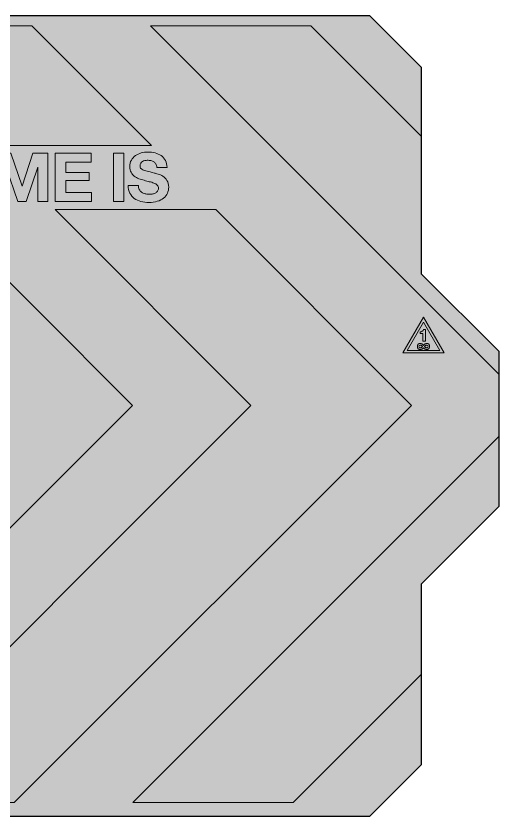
# Model space of a CAD drawing. Extents: x 111 to 722, y -668 to -170.
# Drawn here: x 421 to 721.7, y -668.2 to -169.9 of the extents above; entities that cross this region are included whole.
import ezdxf

# ---------------------------------------------------------------- set-up
doc = ezdxf.new("R2010")
doc.units = 0
doc.header["$MEASUREMENT"] = 0
for name, color, linetype, lineweight in [('background', 7, 'Continuous', 0), ('hello', 7, 'Continuous', 0), ('pyramid', 7, 'Continuous', 0), ('stripes', 7, 'Continuous', 0), ('type', 7, 'Continuous', 0)]:
    doc.layers.add(name, color=color, linetype=linetype, lineweight=lineweight)

# ---------------------------------------------------------------- blocks, each defined once
blk = doc.blocks.new('Block_0')
at = {"layer": 'hello'}
for points, knots in [([(139.29, -255.39), (139.29, -255.39), (139.29, -266.9), (139.29, -266.9), (139.29, -266.9), (151.43, -266.9), (151.43, -266.9), (151.43, -266.9), (151.43, -255.39), (151.43, -255.39), (151.43, -255.39), (158.02, -255.39), (158.02, -255.39), (158.02, -255.39), (158.02, -285.38), (158.02, -285.38), (158.02, -285.38), (151.43, -285.38), (151.43, -285.38), (151.43, -285.38), (151.43, -272.44), (151.43, -272.44), (151.43, -272.44), (139.29, -272.44), (139.29, -272.44), (139.29, -272.44), (139.29, -285.38), (139.29, -285.38), (139.29, -285.38), (132.7, -285.38), (132.7, -285.38), (132.7, -285.38), (132.7, -255.39), (132.7, -255.39), (132.7, -255.39), (139.29, -255.39), (139.29, -255.39)], [0, 0, 0, 0, 1, 1, 1, 2, 2, 2, 3, 3, 3, 4, 4, 4, 5, 5, 5, 6, 6, 6, 7, 7, 7, 8, 8, 8, 9, 9, 9, 10, 10, 10, 11, 11, 11, 12, 12, 12, 12]), ([(184.95, -255.39), (184.95, -255.39), (184.95, -260.94), (184.95, -260.94), (184.95, -260.94), (169.11, -260.94), (169.11, -260.94), (169.11, -260.94), (169.11, -267.36), (169.11, -267.36), (169.11, -267.36), (183.64, -267.36), (183.64, -267.36), (183.64, -267.36), (183.64, -272.49), (183.64, -272.49), (183.64, -272.49), (169.11, -272.49), (169.11, -272.49), (169.11, -272.49), (169.11, -279.84), (169.11, -279.84), (169.11, -279.84), (185.28, -279.84), (185.28, -279.84), (185.28, -279.84), (185.28, -285.38), (185.28, -285.38), (185.28, -285.38), (162.52, -285.38), (162.52, -285.38), (162.52, -285.38), (162.52, -255.39), (162.52, -255.39), (162.52, -255.39), (184.95, -255.39), (184.95, -255.39)], [0, 0, 0, 0, 1, 1, 1, 2, 2, 2, 3, 3, 3, 4, 4, 4, 5, 5, 5, 6, 6, 6, 7, 7, 7, 8, 8, 8, 9, 9, 9, 10, 10, 10, 11, 11, 11, 12, 12, 12, 12]), ([(195.02, -255.39), (195.02, -255.39), (195.02, -279.84), (195.02, -279.84), (195.02, -279.84), (209.64, -279.84), (209.64, -279.84), (209.64, -279.84), (209.64, -285.38), (209.64, -285.38), (209.64, -285.38), (188.43, -285.38), (188.43, -285.38), (188.43, -285.38), (188.43, -255.39), (188.43, -255.39), (188.43, -255.39), (195.02, -255.39), (195.02, -255.39)], [0, 0, 0, 0, 1, 1, 1, 2, 2, 2, 3, 3, 3, 4, 4, 4, 5, 5, 5, 6, 6, 6, 6]), ([(218.63, -255.39), (218.63, -255.39), (218.63, -279.84), (218.63, -279.84), (218.63, -279.84), (233.24, -279.84), (233.24, -279.84), (233.24, -279.84), (233.24, -285.38), (233.24, -285.38), (233.24, -285.38), (212.03, -285.38), (212.03, -285.38), (212.03, -285.38), (212.03, -255.39), (212.03, -255.39), (212.03, -255.39), (218.63, -255.39), (218.63, -255.39)], [0, 0, 0, 0, 1, 1, 1, 2, 2, 2, 3, 3, 3, 4, 4, 4, 5, 5, 5, 6, 6, 6, 6]), ([(235.34, -264.27), (236.02, -262.36), (236.98, -260.68), (238.24, -259.26), (239.5, -257.83), (241.05, -256.71), (242.88, -255.9), (244.72, -255.08), (246.78, -254.68), (249.08, -254.68), (251.4, -254.68), (253.47, -255.08), (255.29, -255.9), (257.11, -256.71), (258.65, -257.83), (259.91, -259.26), (261.17, -260.68), (262.14, -262.36), (262.81, -264.27), (263.48, -266.19), (263.82, -268.27), (263.82, -270.51), (263.82, -272.7), (263.48, -274.73), (262.81, -276.62), (262.14, -278.51), (261.17, -280.16), (259.91, -281.56), (258.65, -282.96), (257.11, -284.06), (255.29, -284.85), (253.47, -285.65), (251.4, -286.05), (249.08, -286.05), (246.78, -286.05), (244.72, -285.65), (242.88, -284.85), (241.05, -284.06), (239.5, -282.96), (238.24, -281.56), (236.98, -280.16), (236.02, -278.51), (235.34, -276.62), (234.67, -274.73), (234.34, -272.7), (234.34, -270.51), (234.34, -268.27), (234.67, -266.19), (235.34, -264.27)], [0, 0, 0, 0, 1, 1, 1, 2, 2, 2, 3, 3, 3, 4, 4, 4, 5, 5, 5, 6, 6, 6, 7, 7, 7, 8, 8, 8, 9, 9, 9, 10, 10, 10, 11, 11, 11, 12, 12, 12, 13, 13, 13, 14, 14, 14, 15, 15, 15, 16, 16, 16, 16]), ([(286.67, -255.39), (286.67, -255.39), (293.68, -276.01), (293.68, -276.01), (293.68, -276.01), (293.76, -276.01), (293.76, -276.01), (293.76, -276.01), (300.4, -255.39), (300.4, -255.39), (300.4, -255.39), (309.68, -255.39), (309.68, -255.39), (309.68, -255.39), (309.68, -285.38), (309.68, -285.38), (309.68, -285.38), (303.51, -285.38), (303.51, -285.38), (303.51, -285.38), (303.51, -264.13), (303.51, -264.13), (303.51, -264.13), (303.42, -264.13), (303.42, -264.13), (303.42, -264.13), (296.07, -285.38), (296.07, -285.38), (296.07, -285.38), (290.99, -285.38), (290.99, -285.38), (290.99, -285.38), (283.64, -264.34), (283.64, -264.34), (283.64, -264.34), (283.56, -264.34), (283.56, -264.34), (283.56, -264.34), (283.56, -285.38), (283.56, -285.38), (283.56, -285.38), (277.38, -285.38), (277.38, -285.38), (277.38, -285.38), (277.38, -255.39), (277.38, -255.39), (277.38, -255.39), (286.67, -255.39), (286.67, -255.39)], [0, 0, 0, 0, 1, 1, 1, 2, 2, 2, 3, 3, 3, 4, 4, 4, 5, 5, 5, 6, 6, 6, 7, 7, 7, 8, 8, 8, 9, 9, 9, 10, 10, 10, 11, 11, 11, 12, 12, 12, 13, 13, 13, 14, 14, 14, 15, 15, 15, 16, 16, 16, 16]), ([(310.94, -255.39), (310.94, -255.39), (318.33, -255.39), (318.33, -255.39), (318.33, -255.39), (325.35, -267.24), (325.35, -267.24), (325.35, -267.24), (332.32, -255.39), (332.32, -255.39), (332.32, -255.39), (339.67, -255.39), (339.67, -255.39), (339.67, -255.39), (328.54, -273.87), (328.54, -273.87), (328.54, -273.87), (328.54, -285.38), (328.54, -285.38), (328.54, -285.38), (321.95, -285.38), (321.95, -285.38), (321.95, -285.38), (321.95, -273.7), (321.95, -273.7), (321.95, -273.7), (310.94, -255.39), (310.94, -255.39)], [0, 0, 0, 0, 1, 1, 1, 2, 2, 2, 3, 3, 3, 4, 4, 4, 5, 5, 5, 6, 6, 6, 7, 7, 7, 8, 8, 8, 9, 9, 9, 9]), ([(357.82, -255.39), (357.82, -255.39), (370.33, -275.51), (370.33, -275.51), (370.33, -275.51), (370.42, -275.51), (370.42, -275.51), (370.42, -275.51), (370.42, -255.39), (370.42, -255.39), (370.42, -255.39), (376.59, -255.39), (376.59, -255.39), (376.59, -255.39), (376.59, -285.38), (376.59, -285.38), (376.59, -285.38), (370, -285.38), (370, -285.38), (370, -285.38), (357.52, -265.3), (357.52, -265.3), (357.52, -265.3), (357.44, -265.3), (357.44, -265.3), (357.44, -265.3), (357.44, -285.38), (357.44, -285.38), (357.44, -285.38), (351.26, -285.38), (351.26, -285.38), (351.26, -285.38), (351.26, -255.39), (351.26, -255.39), (351.26, -255.39), (357.82, -255.39), (357.82, -255.39)], [0, 0, 0, 0, 1, 1, 1, 2, 2, 2, 3, 3, 3, 4, 4, 4, 5, 5, 5, 6, 6, 6, 7, 7, 7, 8, 8, 8, 9, 9, 9, 10, 10, 10, 11, 11, 11, 12, 12, 12, 12]), ([(396.04, -255.39), (396.04, -255.39), (407.25, -285.38), (407.25, -285.38), (407.25, -285.38), (400.4, -285.38), (400.4, -285.38), (400.4, -285.38), (398.14, -278.7), (398.14, -278.7), (398.14, -278.7), (386.92, -278.7), (386.92, -278.7), (386.92, -278.7), (384.57, -285.38), (384.57, -285.38), (384.57, -285.38), (377.93, -285.38), (377.93, -285.38), (377.93, -285.38), (389.27, -255.39), (389.27, -255.39), (389.27, -255.39), (396.04, -255.39), (396.04, -255.39)], [0, 0, 0, 0, 1, 1, 1, 2, 2, 2, 3, 3, 3, 4, 4, 4, 5, 5, 5, 6, 6, 6, 7, 7, 7, 8, 8, 8, 8]), ([(417.83, -255.39), (417.83, -255.39), (424.85, -276.01), (424.85, -276.01), (424.85, -276.01), (424.93, -276.01), (424.93, -276.01), (424.93, -276.01), (431.57, -255.39), (431.57, -255.39), (431.57, -255.39), (440.85, -255.39), (440.85, -255.39), (440.85, -255.39), (440.85, -285.38), (440.85, -285.38), (440.85, -285.38), (434.67, -285.38), (434.67, -285.38), (434.67, -285.38), (434.67, -264.13), (434.67, -264.13), (434.67, -264.13), (434.59, -264.13), (434.59, -264.13), (434.59, -264.13), (427.24, -285.38), (427.24, -285.38), (427.24, -285.38), (422.16, -285.38), (422.16, -285.38), (422.16, -285.38), (414.81, -264.34), (414.81, -264.34), (414.81, -264.34), (414.72, -264.34), (414.72, -264.34), (414.72, -264.34), (414.72, -285.38), (414.72, -285.38), (414.72, -285.38), (408.55, -285.38), (408.55, -285.38), (408.55, -285.38), (408.55, -255.39), (408.55, -255.39), (408.55, -255.39), (417.83, -255.39), (417.83, -255.39)], [0, 0, 0, 0, 1, 1, 1, 2, 2, 2, 3, 3, 3, 4, 4, 4, 5, 5, 5, 6, 6, 6, 7, 7, 7, 8, 8, 8, 9, 9, 9, 10, 10, 10, 11, 11, 11, 12, 12, 12, 13, 13, 13, 14, 14, 14, 15, 15, 15, 16, 16, 16, 16]), ([(467.77, -255.39), (467.77, -255.39), (467.77, -260.94), (467.77, -260.94), (467.77, -260.94), (451.94, -260.94), (451.94, -260.94), (451.94, -260.94), (451.94, -267.36), (451.94, -267.36), (451.94, -267.36), (466.47, -267.36), (466.47, -267.36), (466.47, -267.36), (466.47, -272.49), (466.47, -272.49), (466.47, -272.49), (451.94, -272.49), (451.94, -272.49), (451.94, -272.49), (451.94, -279.84), (451.94, -279.84), (451.94, -279.84), (468.11, -279.84), (468.11, -279.84), (468.11, -279.84), (468.11, -285.38), (468.11, -285.38), (468.11, -285.38), (445.34, -285.38), (445.34, -285.38), (445.34, -285.38), (445.34, -255.39), (445.34, -255.39), (445.34, -255.39), (467.77, -255.39), (467.77, -255.39)], [0, 0, 0, 0, 1, 1, 1, 2, 2, 2, 3, 3, 3, 4, 4, 4, 5, 5, 5, 6, 6, 6, 7, 7, 7, 8, 8, 8, 9, 9, 9, 10, 10, 10, 11, 11, 11, 12, 12, 12, 12]), ([(488.22, -255.39), (488.22, -255.39), (488.22, -285.38), (488.22, -285.38), (488.22, -285.38), (481.63, -285.38), (481.63, -285.38), (481.63, -285.38), (481.63, -255.39), (481.63, -255.39), (481.63, -255.39), (488.22, -255.39), (488.22, -255.39)], [0, 0, 0, 0, 1, 1, 1, 2, 2, 2, 3, 3, 3, 4, 4, 4, 4]), ([(497.76, -277.99), (498.12, -278.69), (498.6, -279.25), (499.21, -279.69), (499.81, -280.12), (500.51, -280.44), (501.33, -280.65), (502.14, -280.86), (502.98, -280.97), (503.85, -280.97), (504.44, -280.97), (505.07, -280.92), (505.74, -280.82), (506.41, -280.73), (507.04, -280.54), (507.63, -280.26), (508.22, -279.98), (508.71, -279.59), (509.1, -279.1), (509.49, -278.61), (509.69, -277.99), (509.69, -277.23), (509.69, -276.42), (509.43, -275.76), (508.91, -275.26), (508.39, -274.75), (507.71, -274.33), (506.87, -274), (506.03, -273.66), (505.08, -273.37), (504.02, -273.12), (502.95, -272.86), (501.87, -272.58), (500.78, -272.28), (499.66, -272), (498.57, -271.65), (497.5, -271.25), (496.44, -270.84), (495.49, -270.32), (494.65, -269.67), (493.81, -269.03), (493.13, -268.22), (492.61, -267.26), (492.09, -266.29), (491.83, -265.12), (491.83, -263.75), (491.83, -262.21), (492.16, -260.87), (492.82, -259.74), (493.48, -258.6), (494.34, -257.66), (495.41, -256.9), (496.47, -256.15), (497.67, -255.59), (499.02, -255.22), (500.36, -254.86), (501.71, -254.68), (503.05, -254.68), (504.62, -254.68), (506.12, -254.85), (507.56, -255.2), (509.01, -255.55), (510.29, -256.12), (511.41, -256.9), (512.53, -257.69), (513.42, -258.69), (514.07, -259.91), (514.73, -261.12), (515.06, -262.6), (515.06, -264.34), (515.06, -264.34), (508.68, -264.34), (508.68, -264.34), (508.62, -263.44), (508.43, -262.7), (508.11, -262.11), (507.79, -261.52), (507.36, -261.06), (506.83, -260.73), (506.3, -260.39), (505.69, -260.15), (505, -260.01), (504.32, -259.87), (503.57, -259.8), (502.75, -259.8), (502.22, -259.8), (501.69, -259.86), (501.16, -259.97), (500.63, -260.08), (500.14, -260.28), (499.71, -260.56), (499.28, -260.84), (498.92, -261.19), (498.64, -261.61), (498.36, -262.03), (498.22, -262.56), (498.22, -263.2), (498.22, -263.79), (498.33, -264.27), (498.56, -264.63), (498.78, -265), (499.22, -265.33), (499.88, -265.64), (500.54, -265.95), (501.45, -266.26), (502.61, -266.56), (503.77, -266.87), (505.29, -267.26), (507.17, -267.74), (507.73, -267.85), (508.5, -268.05), (509.5, -268.35), (510.49, -268.64), (511.48, -269.11), (512.46, -269.76), (513.44, -270.4), (514.28, -271.26), (515, -272.34), (515.71, -273.42), (516.07, -274.8), (516.07, -276.48), (516.07, -277.85), (515.8, -279.12), (515.27, -280.3), (514.74, -281.47), (513.95, -282.49), (512.9, -283.34), (511.85, -284.2), (510.55, -284.86), (508.99, -285.34), (507.44, -285.81), (505.64, -286.05), (503.6, -286.05), (501.94, -286.05), (500.34, -285.85), (498.79, -285.44), (497.23, -285.04), (495.86, -284.4), (494.67, -283.53), (493.48, -282.66), (492.54, -281.56), (491.83, -280.21), (491.13, -278.87), (490.8, -277.27), (490.83, -275.43), (490.83, -275.43), (497.21, -275.43), (497.21, -275.43), (497.21, -276.43), (497.39, -277.29), (497.76, -277.99)], [0, 0, 0, 0, 1, 1, 1, 2, 2, 2, 3, 3, 3, 4, 4, 4, 5, 5, 5, 6, 6, 6, 7, 7, 7, 8, 8, 8, 9, 9, 9, 10, 10, 10, 11, 11, 11, 12, 12, 12, 13, 13, 13, 14, 14, 14, 15, 15, 15, 16, 16, 16, 17, 17, 17, 18, 18, 18, 19, 19, 19, 20, 20, 20, 21, 21, 21, 22, 22, 22, 23, 23, 23, 24, 24, 24, 25, 25, 25, 26, 26, 26, 27, 27, 27, 28, 28, 28, 29, 29, 29, 30, 30, 30, 31, 31, 31, 32, 32, 32, 33, 33, 33, 34, 34, 34, 35, 35, 35, 36, 36, 36, 37, 37, 37, 38, 38, 38, 39, 39, 39, 40, 40, 40, 41, 41, 41, 42, 42, 42, 43, 43, 43, 44, 44, 44, 45, 45, 45, 46, 46, 46, 47, 47, 47, 48, 48, 48, 49, 49, 49, 50, 50, 50, 50]), ([(241.37, -274.19), (241.66, -275.38), (242.13, -276.45), (242.78, -277.4), (243.42, -278.35), (244.26, -279.11), (245.3, -279.69), (246.33, -280.26), (247.59, -280.55), (249.08, -280.55), (250.56, -280.55), (251.82, -280.26), (252.86, -279.69), (253.89, -279.11), (254.73, -278.35), (255.38, -277.4), (256.02, -276.45), (256.49, -275.38), (256.78, -274.19), (257.08, -273), (257.23, -271.77), (257.23, -270.51), (257.23, -269.2), (257.08, -267.92), (256.78, -266.69), (256.49, -265.46), (256.02, -264.36), (255.38, -263.39), (254.73, -262.43), (253.89, -261.66), (252.86, -261.08), (251.82, -260.51), (250.56, -260.22), (249.08, -260.22), (247.59, -260.22), (246.33, -260.51), (245.3, -261.08), (244.26, -261.66), (243.42, -262.43), (242.78, -263.39), (242.13, -264.36), (241.66, -265.46), (241.37, -266.69), (241.08, -267.92), (240.93, -269.2), (240.93, -270.51), (240.93, -271.77), (241.08, -273), (241.37, -274.19)], [0, 0, 0, 0, 1, 1, 1, 2, 2, 2, 3, 3, 3, 4, 4, 4, 5, 5, 5, 6, 6, 6, 7, 7, 7, 8, 8, 8, 9, 9, 9, 10, 10, 10, 11, 11, 11, 12, 12, 12, 13, 13, 13, 14, 14, 14, 15, 15, 15, 16, 16, 16, 16]), ([(396.41, -273.79), (396.41, -273.79), (392.63, -262.78), (392.63, -262.78), (392.63, -262.78), (392.55, -262.78), (392.55, -262.78), (392.55, -262.78), (388.64, -273.79), (388.64, -273.79), (388.64, -273.79), (396.41, -273.79), (396.41, -273.79)], [0, 0, 0, 0, 1, 1, 1, 2, 2, 2, 3, 3, 3, 4, 4, 4, 4])]:
    blk.add_open_spline(points, degree=3, knots=knots, dxfattribs=at)
blk = doc.blocks.new('Block_2')
at = {"layer": 'stripes'}
for points in [[(331.68, -250.54), (257.22, -176.07), (157.25, -176.07), (231.72, -250.54)], [(271.66, -290.48), (393.6, -412.41), (146.21, -659.79), (246.18, -659.79), (493.55, -412.41), (371.62, -290.48)]]:
    blk.add_lwpolyline(points, close=True, dxfattribs=at)
blk = doc.blocks.new('Block_3')
at = {"layer": 'stripes'}
for points in [[(505.41, -250.54), (430.94, -176.07), (330.98, -176.07), (405.45, -250.54)], [(545.35, -290.48), (445.39, -290.48), (567.32, -412.41), (319.94, -659.79), (419.9, -659.79), (667.28, -412.41)]]:
    blk.add_lwpolyline(points, close=True, dxfattribs=at)
blk = doc.blocks.new('Block_1')
at = {"layer": 'stripes'}
for name in ['Block_2', 'Block_3']:
    blk.add_blockref(name, (0, 0), dxfattribs=at)
blk = doc.blocks.new('Block_4')
at = {"layer": 'stripes'}
for points in [[(604.67, -176.07), (504.71, -176.07), (721.75, -393.11), (721.75, -378.87), (673.53, -330.66), (673.53, -244.93)], [(673.53, -579.88), (673.53, -523.51), (721.75, -475.3), (721.75, -431.71), (493.67, -659.79), (593.63, -659.79)]]:
    blk.add_lwpolyline(points, close=True, dxfattribs=at)
blk = doc.blocks.new('Block_7')
at = {"layer": 'pyramid', "true_color": 0xcccccb, "transparency": 33554687}
h = blk.add_hatch(color=254, dxfattribs=at)
h.dxf.hatch_style = 2
edge = h.paths.add_edge_path()
edge.add_spline(control_points=[(674.4, -372.45), (674.4, -372.45), (674.4, -367.72), (674.4, -367.72), (674.4, -367.72), (672.57, -367.72), (672.57, -367.72), (672.57, -367.72), (672.57, -366.6), (672.57, -366.6), (672.82, -366.61), (673.07, -366.59), (673.31, -366.55), (673.55, -366.5), (673.77, -366.42), (673.96, -366.31), (674.15, -366.19), (674.31, -366.04), (674.44, -365.85), (674.57, -365.67), (674.66, -365.43), (674.7, -365.15), (674.7, -365.15), (675.88, -365.15), (675.88, -365.15), (675.88, -365.15), (675.88, -372.45), (675.88, -372.45), (675.88, -372.45), (674.4, -372.45), (674.4, -372.45)], knot_values=[0, 0, 0, 0, 1, 1, 1, 2, 2, 2, 3, 3, 3, 4, 4, 4, 5, 5, 5, 6, 6, 6, 7, 7, 7, 8, 8, 8, 9, 9, 9, 10, 10, 10, 10], degree=3, periodic=0)
h = blk.add_hatch(color=254, dxfattribs=at)
h.dxf.hatch_style = 2
edge = h.paths.add_edge_path()
edge.add_spline(control_points=[(676.77, -376.63), (677.03, -376.63), (677.23, -376.55), (677.36, -376.38), (677.5, -376.21), (677.57, -376.01), (677.57, -375.76), (677.57, -375.52), (677.5, -375.31), (677.35, -375.14), (677.2, -374.97), (677, -374.88), (676.74, -374.88), (676.6, -374.88), (676.47, -374.91), (676.34, -374.97), (676.21, -375.03), (676.09, -375.1), (675.97, -375.19), (675.86, -375.28), (675.75, -375.38), (675.65, -375.49), (675.54, -375.6), (675.45, -375.69), (675.36, -375.78), (675.45, -375.89), (675.55, -375.99), (675.66, -376.09), (675.76, -376.19), (675.87, -376.28), (675.99, -376.36), (676.11, -376.44), (676.23, -376.51), (676.36, -376.56), (676.49, -376.6), (676.62, -376.63), (676.77, -376.63)], knot_values=[0, 0, 0, 0, 1, 1, 1, 2, 2, 2, 3, 3, 3, 4, 4, 4, 5, 5, 5, 6, 6, 6, 7, 7, 7, 8, 8, 8, 9, 9, 9, 10, 10, 10, 11, 11, 11, 12, 12, 12, 12], degree=3, periodic=0)
edge = h.paths.add_edge_path()
edge.add_spline(control_points=[(672.73, -376.63), (672.86, -376.63), (672.99, -376.6), (673.12, -376.55), (673.26, -376.5), (673.38, -376.43), (673.5, -376.35), (673.62, -376.27), (673.73, -376.18), (673.83, -376.08), (673.94, -375.98), (674.03, -375.88), (674.11, -375.78), (674.03, -375.69), (673.93, -375.6), (673.82, -375.49), (673.71, -375.38), (673.59, -375.28), (673.47, -375.19), (673.35, -375.1), (673.23, -375.03), (673.09, -374.97), (672.96, -374.91), (672.83, -374.88), (672.7, -374.88), (672.45, -374.88), (672.26, -374.97), (672.12, -375.15), (671.98, -375.34), (671.91, -375.55), (671.91, -375.77), (671.91, -376.02), (671.98, -376.23), (672.12, -376.39), (672.27, -376.55), (672.47, -376.63), (672.73, -376.63)], knot_values=[0, 0, 0, 0, 1, 1, 1, 2, 2, 2, 3, 3, 3, 4, 4, 4, 5, 5, 5, 6, 6, 6, 7, 7, 7, 8, 8, 8, 9, 9, 9, 10, 10, 10, 11, 11, 11, 12, 12, 12, 12], degree=3, periodic=0)
edge = h.paths.add_edge_path()
edge.add_spline(control_points=[(672.74, -377.68), (672.45, -377.68), (672.2, -377.63), (671.98, -377.53), (671.76, -377.43), (671.57, -377.29), (671.41, -377.12), (671.25, -376.95), (671.12, -376.75), (671.04, -376.51), (670.96, -376.28), (670.92, -376.02), (670.92, -375.75), (670.92, -375.48), (670.96, -375.23), (671.04, -375), (671.12, -374.77), (671.23, -374.56), (671.39, -374.39), (671.54, -374.22), (671.73, -374.09), (671.95, -373.99), (672.17, -373.89), (672.42, -373.84), (672.7, -373.84), (672.93, -373.84), (673.14, -373.87), (673.33, -373.94), (673.52, -374.01), (673.7, -374.1), (673.86, -374.22), (674.02, -374.33), (674.17, -374.46), (674.32, -374.61), (674.46, -374.76), (674.6, -374.92), (674.74, -375.09), (674.87, -374.93), (675.01, -374.77), (675.15, -374.62), (675.29, -374.47), (675.45, -374.33), (675.61, -374.22), (675.77, -374.1), (675.95, -374.01), (676.14, -373.94), (676.33, -373.87), (676.54, -373.84), (676.76, -373.84), (677.04, -373.84), (677.29, -373.89), (677.51, -373.98), (677.73, -374.08), (677.92, -374.21), (678.07, -374.38), (678.23, -374.55), (678.34, -374.75), (678.43, -374.98), (678.51, -375.21), (678.55, -375.46), (678.55, -375.73), (678.55, -376), (678.51, -376.26), (678.43, -376.49), (678.34, -376.73), (678.23, -376.94), (678.07, -377.11), (677.92, -377.29), (677.73, -377.43), (677.5, -377.53), (677.28, -377.63), (677.03, -377.68), (676.75, -377.68), (676.53, -377.68), (676.33, -377.65), (676.15, -377.58), (675.96, -377.52), (675.78, -377.43), (675.62, -377.32), (675.46, -377.21), (675.3, -377.09), (675.16, -376.95), (675.01, -376.8), (674.87, -376.66), (674.74, -376.5), (674.59, -376.66), (674.45, -376.8), (674.31, -376.95), (674.17, -377.09), (674.03, -377.21), (673.87, -377.32), (673.71, -377.43), (673.54, -377.52), (673.36, -377.58), (673.17, -377.65), (672.97, -377.68), (672.74, -377.68)], knot_values=[0, 0, 0, 0, 1, 1, 1, 2, 2, 2, 3, 3, 3, 4, 4, 4, 5, 5, 5, 6, 6, 6, 7, 7, 7, 8, 8, 8, 9, 9, 9, 10, 10, 10, 11, 11, 11, 12, 12, 12, 13, 13, 13, 14, 14, 14, 15, 15, 15, 16, 16, 16, 17, 17, 17, 18, 18, 18, 19, 19, 19, 20, 20, 20, 21, 21, 21, 22, 22, 22, 23, 23, 23, 24, 24, 24, 25, 25, 25, 26, 26, 26, 27, 27, 27, 28, 28, 28, 29, 29, 29, 30, 30, 30, 31, 31, 31, 32, 32, 32, 32], degree=3, periodic=0)
at = {"layer": 'pyramid'}
for points, knots in [([(674.4, -372.45), (674.4, -372.45), (674.4, -367.72), (674.4, -367.72), (674.4, -367.72), (672.57, -367.72), (672.57, -367.72), (672.57, -367.72), (672.57, -366.6), (672.57, -366.6), (672.82, -366.61), (673.07, -366.59), (673.31, -366.55), (673.55, -366.5), (673.77, -366.42), (673.96, -366.31), (674.15, -366.19), (674.31, -366.04), (674.44, -365.85), (674.57, -365.67), (674.66, -365.43), (674.7, -365.15), (674.7, -365.15), (675.88, -365.15), (675.88, -365.15), (675.88, -365.15), (675.88, -372.45), (675.88, -372.45), (675.88, -372.45), (674.4, -372.45), (674.4, -372.45)], [0, 0, 0, 0, 1, 1, 1, 2, 2, 2, 3, 3, 3, 4, 4, 4, 5, 5, 5, 6, 6, 6, 7, 7, 7, 8, 8, 8, 9, 9, 9, 10, 10, 10, 10]), ([(672.74, -377.68), (672.45, -377.68), (672.2, -377.63), (671.98, -377.53), (671.76, -377.43), (671.57, -377.29), (671.41, -377.12), (671.25, -376.95), (671.12, -376.75), (671.04, -376.51), (670.96, -376.28), (670.92, -376.02), (670.92, -375.75), (670.92, -375.48), (670.96, -375.23), (671.04, -375), (671.12, -374.77), (671.23, -374.56), (671.39, -374.39), (671.54, -374.22), (671.73, -374.09), (671.95, -373.99), (672.17, -373.89), (672.42, -373.84), (672.7, -373.84), (672.93, -373.84), (673.14, -373.87), (673.33, -373.94), (673.52, -374.01), (673.7, -374.1), (673.86, -374.22), (674.02, -374.33), (674.17, -374.46), (674.32, -374.61), (674.46, -374.76), (674.6, -374.92), (674.74, -375.09), (674.87, -374.93), (675.01, -374.77), (675.15, -374.62), (675.29, -374.47), (675.45, -374.33), (675.61, -374.22), (675.77, -374.1), (675.95, -374.01), (676.14, -373.94), (676.33, -373.87), (676.54, -373.84), (676.76, -373.84), (677.04, -373.84), (677.29, -373.89), (677.51, -373.98), (677.73, -374.08), (677.92, -374.21), (678.07, -374.38), (678.23, -374.55), (678.34, -374.75), (678.43, -374.98), (678.51, -375.21), (678.55, -375.46), (678.55, -375.73), (678.55, -376), (678.51, -376.26), (678.43, -376.49), (678.34, -376.73), (678.23, -376.94), (678.07, -377.11), (677.92, -377.29), (677.73, -377.43), (677.5, -377.53), (677.28, -377.63), (677.03, -377.68), (676.75, -377.68), (676.53, -377.68), (676.33, -377.65), (676.15, -377.58), (675.96, -377.52), (675.78, -377.43), (675.62, -377.32), (675.46, -377.21), (675.3, -377.09), (675.16, -376.95), (675.01, -376.8), (674.87, -376.66), (674.74, -376.5), (674.59, -376.66), (674.45, -376.8), (674.31, -376.95), (674.17, -377.09), (674.03, -377.21), (673.87, -377.32), (673.71, -377.43), (673.54, -377.52), (673.36, -377.58), (673.17, -377.65), (672.97, -377.68), (672.74, -377.68)], [0, 0, 0, 0, 1, 1, 1, 2, 2, 2, 3, 3, 3, 4, 4, 4, 5, 5, 5, 6, 6, 6, 7, 7, 7, 8, 8, 8, 9, 9, 9, 10, 10, 10, 11, 11, 11, 12, 12, 12, 13, 13, 13, 14, 14, 14, 15, 15, 15, 16, 16, 16, 17, 17, 17, 18, 18, 18, 19, 19, 19, 20, 20, 20, 21, 21, 21, 22, 22, 22, 23, 23, 23, 24, 24, 24, 25, 25, 25, 26, 26, 26, 27, 27, 27, 28, 28, 28, 29, 29, 29, 30, 30, 30, 31, 31, 31, 32, 32, 32, 32]), ([(672.73, -376.63), (672.86, -376.63), (672.99, -376.6), (673.12, -376.55), (673.26, -376.5), (673.38, -376.43), (673.5, -376.35), (673.62, -376.27), (673.73, -376.18), (673.83, -376.08), (673.94, -375.98), (674.03, -375.88), (674.11, -375.78), (674.03, -375.69), (673.93, -375.6), (673.82, -375.49), (673.71, -375.38), (673.59, -375.28), (673.47, -375.19), (673.35, -375.1), (673.23, -375.03), (673.09, -374.97), (672.96, -374.91), (672.83, -374.88), (672.7, -374.88), (672.45, -374.88), (672.26, -374.97), (672.12, -375.15), (671.98, -375.34), (671.91, -375.55), (671.91, -375.77), (671.91, -376.02), (671.98, -376.23), (672.12, -376.39), (672.27, -376.55), (672.47, -376.63), (672.73, -376.63)], [0, 0, 0, 0, 1, 1, 1, 2, 2, 2, 3, 3, 3, 4, 4, 4, 5, 5, 5, 6, 6, 6, 7, 7, 7, 8, 8, 8, 9, 9, 9, 10, 10, 10, 11, 11, 11, 12, 12, 12, 12]), ([(676.77, -376.63), (677.03, -376.63), (677.23, -376.55), (677.36, -376.38), (677.5, -376.21), (677.57, -376.01), (677.57, -375.76), (677.57, -375.52), (677.5, -375.31), (677.35, -375.14), (677.2, -374.97), (677, -374.88), (676.74, -374.88), (676.6, -374.88), (676.47, -374.91), (676.34, -374.97), (676.21, -375.03), (676.09, -375.1), (675.97, -375.19), (675.86, -375.28), (675.75, -375.38), (675.65, -375.49), (675.54, -375.6), (675.45, -375.69), (675.36, -375.78), (675.45, -375.89), (675.55, -375.99), (675.66, -376.09), (675.76, -376.19), (675.87, -376.28), (675.99, -376.36), (676.11, -376.44), (676.23, -376.51), (676.36, -376.56), (676.49, -376.6), (676.62, -376.63), (676.77, -376.63)], [0, 0, 0, 0, 1, 1, 1, 2, 2, 2, 3, 3, 3, 4, 4, 4, 5, 5, 5, 6, 6, 6, 7, 7, 7, 8, 8, 8, 9, 9, 9, 10, 10, 10, 11, 11, 11, 12, 12, 12, 12])]:
    blk.add_open_spline(points, degree=3, knots=knots, dxfattribs=at)
blk = doc.blocks.new('Block_6')
at = {"layer": 'pyramid', "true_color": 0xcccccb, "transparency": 33554687}
h = blk.add_hatch(color=254, dxfattribs=at)
h.dxf.hatch_style = 2
edge = h.paths.add_edge_path()
edge.add_spline(control_points=[(664.51, -378.24), (664.51, -378.24), (684.96, -378.24), (684.96, -378.24), (684.96, -378.24), (674.73, -360.52), (674.73, -360.52), (674.73, -360.52), (664.51, -378.24), (664.51, -378.24)], knot_values=[0, 0, 0, 0, 1, 1, 1, 2, 2, 2, 3, 3, 3, 3], degree=3, periodic=0)
edge = h.paths.add_edge_path()
edge.add_spline(control_points=[(687.54, -379.73), (687.54, -379.73), (661.93, -379.73), (661.93, -379.73), (661.93, -379.73), (674.73, -357.55), (674.73, -357.55), (674.73, -357.55), (687.54, -379.73), (687.54, -379.73)], knot_values=[0, 0, 0, 0, 1, 1, 1, 2, 2, 2, 3, 3, 3, 3], degree=3, periodic=0)
at = {"layer": 'pyramid'}
for points in [[(687.54, -379.73), (687.54, -379.73), (661.93, -379.73), (661.93, -379.73), (661.93, -379.73), (674.73, -357.55), (674.73, -357.55), (674.73, -357.55), (687.54, -379.73), (687.54, -379.73)], [(664.51, -378.24), (664.51, -378.24), (684.96, -378.24), (684.96, -378.24), (684.96, -378.24), (674.73, -360.52), (674.73, -360.52), (674.73, -360.52), (664.51, -378.24), (664.51, -378.24)]]:
    blk.add_open_spline(points, degree=3, knots=[0, 0, 0, 0, 1, 1, 1, 2, 2, 2, 3, 3, 3, 3], dxfattribs=at)
blk.add_blockref('Block_7', (0, 0), dxfattribs=at)

msp = doc.modelspace()

# ---------------------------------------------------------------- hatches: boundary and pattern name
at = {"layer": 'background', "true_color": 0x181d4e, "transparency": 33554687}
h = msp.add_hatch(color=179, dxfattribs=at)
h.dxf.hatch_style = 2
h.paths.add_polyline_path([(641.39, -668.16), (673.53, -636.01), (673.53, -523.51), (721.75, -475.3), (721.75, -378.87), (673.53, -330.66), (673.53, -202.08), (641.39, -169.94), (143.18, -169.94), (111.03, -202.08), (111.03, -330.66), (159.25, -378.87), (159.25, -475.3), (111.03, -523.51), (111.03, -636.01), (143.18, -668.16)])

# ---------------------------------------------------------------- linework, layer by layer
at = {"layer": 'background', "color": 133, "lineweight": 25, "true_color": 0x39c0c4}
msp.add_lwpolyline([(641.39, -668.16), (673.53, -636.01), (673.53, -523.51), (721.75, -475.3), (721.75, -378.87), (673.53, -330.66), (673.53, -202.08), (641.39, -169.94), (143.18, -169.94), (111.03, -202.08), (111.03, -330.66), (159.25, -378.87), (159.25, -475.3), (111.03, -523.51), (111.03, -636.01), (143.18, -668.16)], close=True, dxfattribs=at)
at = {"layer": 'type'}
msp.add_lwpolyline([(641.39, -668.16), (673.53, -636.01), (673.53, -523.51), (721.75, -475.3), (721.75, -378.87), (673.53, -330.66), (673.53, -202.08), (641.39, -169.94), (143.18, -169.94), (111.03, -202.08), (111.03, -330.66), (159.25, -378.87), (159.25, -475.3), (111.03, -523.51), (111.03, -636.01), (143.18, -668.16)], close=True, dxfattribs=at)

# ---------------------------------------------------------------- block references
at = {"layer": 'hello'}
msp.add_blockref('Block_0', (0, 0), dxfattribs=at)
at = {"layer": 'pyramid'}
msp.add_blockref('Block_6', (0, 0), dxfattribs=at)
at = {"layer": 'stripes'}
for name in ['Block_1', 'Block_4']:
    msp.add_blockref(name, (0, 0), dxfattribs=at)

doc.saveas('drawing.dxf')
